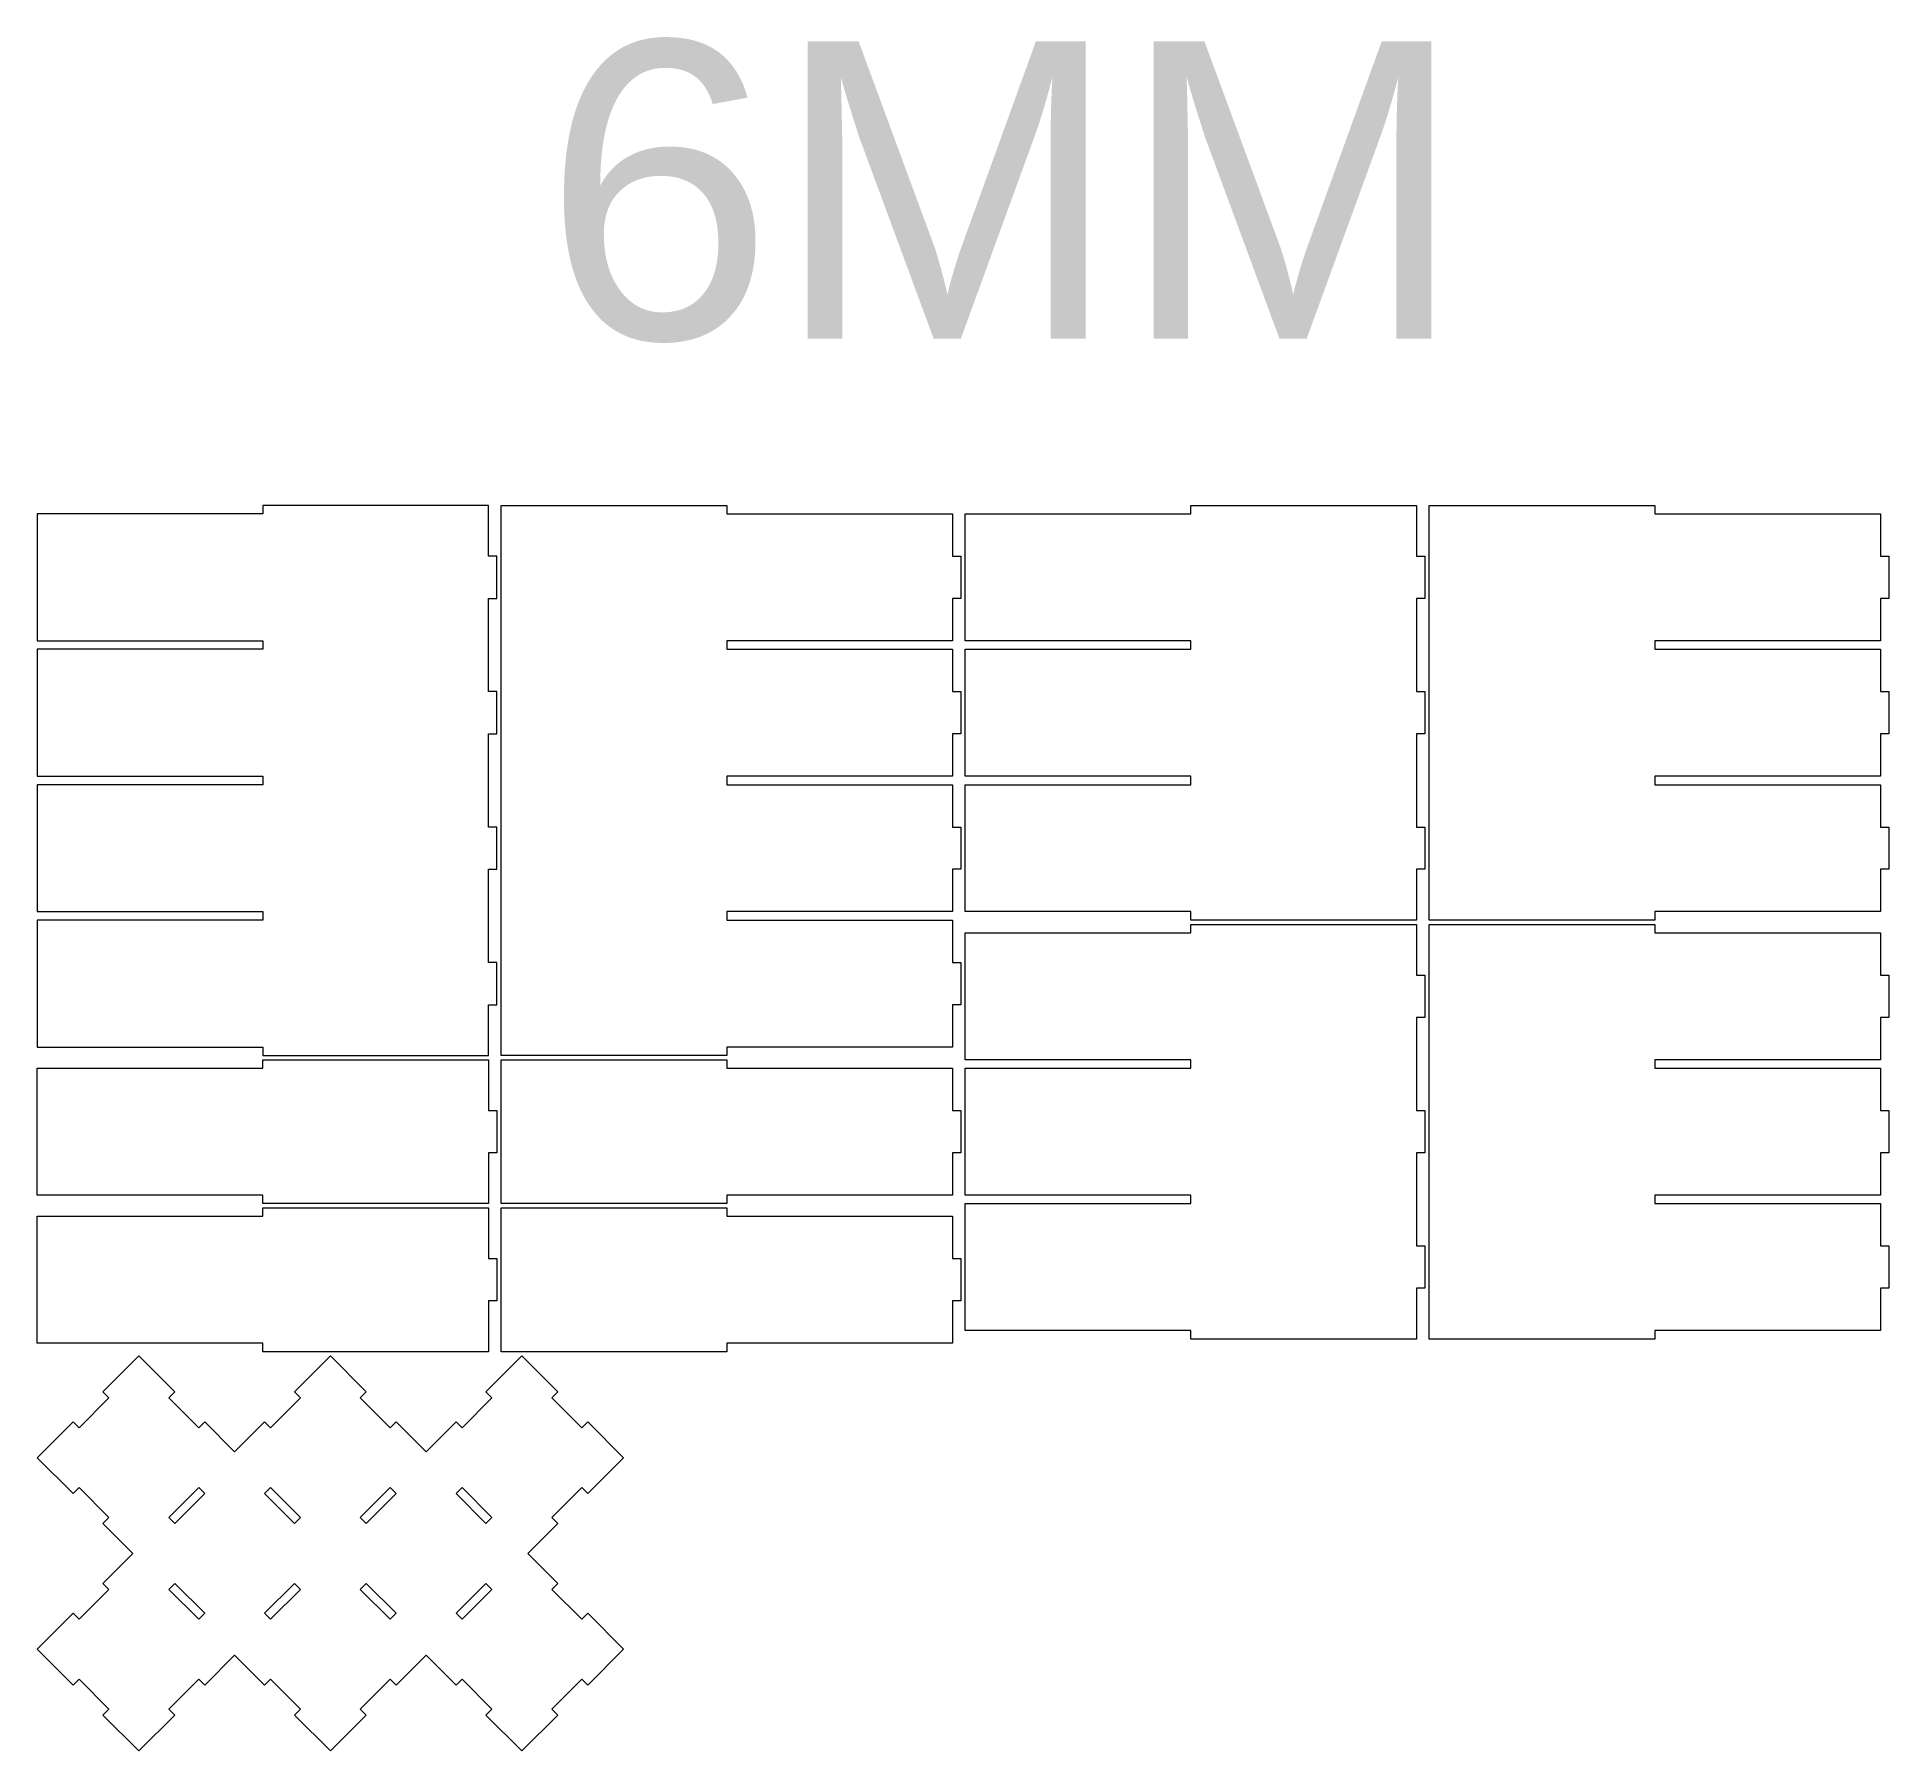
# Model space of a CAD drawing. Header units: millimetres. Extents: x -657 to 657, y -606 to 609.
import ezdxf

# ---------------------------------------------------------------- set-up
doc = ezdxf.new("R2010")
doc.units = ezdxf.units.MM
doc.header["$MEASUREMENT"] = 0
doc.layers.add('Camada 1', color=7, linetype='Continuous')
doc.styles.add('0', font='arial.ttf', dxfattribs={"height": 1})

msp = doc.modelspace()

# ---------------------------------------------------------------- linework, layer by layer
at = {"layer": 'Camada 1', "color": 230, "lineweight": 9}
for points, knots in [([(-496.45, -106.7896), (-496.45, -106.7896), (-656.55, -106.7896), (-656.55, -106.7896), (-656.55, -106.7896), (-656.55, -72.1575), (-656.45, -51.2228), (-656.45, -16.7896), (-656.45, -16.7896), (-656.45, -16.7896), (-496.45, -16.7896), (-496.45, -16.7896), (-496.45, -16.7896), (-496.45, -16.7896), (-496.45, -10.7896), (-496.45, -10.7896), (-496.45, -10.7896), (-496.45, -10.7896), (-656.45, -10.7896), (-656.45, -10.7896), (-656.45, -10.7896), (-656.45, 23.7796), (-656.45, 44.6412), (-656.45, 79.2104), (-656.45, 79.2104), (-656.45, 79.2104), (-496.45, 79.2104), (-496.45, 79.2104), (-496.45, 79.2104), (-496.45, 79.2104), (-496.45, 85.2104), (-496.45, 85.2104), (-496.45, 85.2104), (-496.45, 85.2104), (-656.45, 85.2104), (-656.45, 85.2104), (-656.45, 85.2104), (-656.45, 119.7796), (-656.45, 140.6412), (-656.45, 175.2104), (-656.45, 175.2104), (-656.45, 175.2104), (-496.45, 175.2104), (-496.45, 175.2104), (-496.45, 175.2104), (-496.45, 175.2104), (-496.45, 181.2104), (-496.45, 181.2104), (-496.45, 181.2104), (-496.45, 181.2104), (-656.45, 181.2104), (-656.45, 181.2104), (-656.45, 181.2104), (-656.45, 215.7796), (-656.45, 236.6412), (-656.45, 271.2104), (-656.45, 271.2104), (-656.45, 271.2104), (-496.45, 271.2104), (-496.45, 271.2104), (-496.45, 271.2104), (-496.45, 271.2104), (-496.45, 277.2104), (-496.45, 277.2104), (-496.45, 277.2104), (-496.45, 277.2104), (-336.45, 277.2104), (-336.45, 277.2104), (-336.45, 277.2104), (-336.45, 277.2104), (-336.45, 241.2104), (-336.45, 241.2104), (-336.45, 241.2104), (-336.45, 241.2104), (-330.45, 241.2104), (-330.45, 241.2104), (-330.45, 241.2104), (-330.45, 241.2104), (-330.45, 211.2104), (-330.45, 211.2104), (-330.45, 211.2104), (-330.45, 211.2104), (-336.45, 211.2104), (-336.45, 211.2104), (-336.45, 211.2104), (-336.45, 211.2104), (-336.45, 145.2104), (-336.45, 145.2104), (-336.45, 145.2104), (-336.45, 145.2104), (-330.45, 145.2104), (-330.45, 145.2104), (-330.45, 145.2104), (-330.45, 145.2104), (-330.45, 115.2104), (-330.45, 115.2104), (-330.45, 115.2104), (-330.45, 115.2104), (-336.45, 115.2104), (-336.45, 115.2104), (-336.45, 115.2104), (-336.45, 115.2104), (-336.45, 49.2104), (-336.45, 49.2104), (-336.45, 49.2104), (-336.45, 49.2104), (-330.45, 49.2104), (-330.45, 49.2104), (-330.45, 49.2104), (-330.45, 49.2104), (-330.45, 19.2104), (-330.45, 19.2104), (-330.45, 19.2104), (-330.45, 19.2104), (-336.45, 19.2104), (-336.45, 19.2104), (-336.45, 19.2104), (-336.45, 19.2104), (-336.45, -46.7896), (-336.45, -46.7896), (-336.45, -46.7896), (-336.45, -46.7896), (-330.45, -46.7896), (-330.45, -46.7896), (-330.45, -46.7896), (-330.45, -46.7896), (-330.45, -76.7896), (-330.45, -76.7896), (-330.45, -76.7896), (-330.45, -76.7896), (-336.45, -76.7896), (-336.45, -76.7896), (-336.45, -76.7896), (-336.45, -76.7896), (-336.45, -112.7896), (-336.45, -112.7896), (-336.45, -112.7896), (-336.45, -112.7896), (-496.45, -112.7896), (-496.45, -112.7896), (-496.45, -112.7896), (-496.45, -112.7896), (-496.45, -106.7896), (-496.45, -106.7896)], [0, 0, 0, 0, 0.027027027, 0.027027027, 0.027027027, 0.027027027, 0.054054054, 0.054054054, 0.054054054, 0.054054054, 0.081081081, 0.081081081, 0.081081081, 0.081081081, 0.108108108, 0.108108108, 0.108108108, 0.108108108, 0.135135135, 0.135135135, 0.135135135, 0.135135135, 0.162162162, 0.162162162, 0.162162162, 0.162162162, 0.189189189, 0.189189189, 0.189189189, 0.189189189, 0.216216216, 0.216216216, 0.216216216, 0.216216216, 0.243243243, 0.243243243, 0.243243243, 0.243243243, 0.27027027, 0.27027027, 0.27027027, 0.27027027, 0.297297297, 0.297297297, 0.297297297, 0.297297297, 0.324324324, 0.324324324, 0.324324324, 0.324324324, 0.351351351, 0.351351351, 0.351351351, 0.351351351, 0.378378378, 0.378378378, 0.378378378, 0.378378378, 0.405405405, 0.405405405, 0.405405405, 0.405405405, 0.432432432, 0.432432432, 0.432432432, 0.432432432, 0.459459459, 0.459459459, 0.459459459, 0.459459459, 0.486486486, 0.486486486, 0.486486486, 0.486486486, 0.513513514, 0.513513514, 0.513513514, 0.513513514, 0.540540541, 0.540540541, 0.540540541, 0.540540541, 0.567567568, 0.567567568, 0.567567568, 0.567567568, 0.594594595, 0.594594595, 0.594594595, 0.594594595, 0.621621622, 0.621621622, 0.621621622, 0.621621622, 0.648648649, 0.648648649, 0.648648649, 0.648648649, 0.675675676, 0.675675676, 0.675675676, 0.675675676, 0.702702703, 0.702702703, 0.702702703, 0.702702703, 0.72972973, 0.72972973, 0.72972973, 0.72972973, 0.756756757, 0.756756757, 0.756756757, 0.756756757, 0.783783784, 0.783783784, 0.783783784, 0.783783784, 0.810810811, 0.810810811, 0.810810811, 0.810810811, 0.837837838, 0.837837838, 0.837837838, 0.837837838, 0.864864865, 0.864864865, 0.864864865, 0.864864865, 0.891891892, 0.891891892, 0.891891892, 0.891891892, 0.918918919, 0.918918919, 0.918918919, 0.918918919, 0.945945946, 0.945945946, 0.945945946, 0.945945946, 1, 1, 1, 1]), ([(-167.45, -106.7896), (-167.45, -106.7896), (-7.35, -106.7896), (-7.35, -106.7896), (-7.35, -106.7896), (-7.35, -106.7896), (-7.35, -76.7896), (-7.35, -76.7896), (-7.35, -76.7896), (-7.35, -76.7896), (-1.45, -76.7896), (-1.45, -76.7896), (-1.45, -76.7896), (-1.45, -76.7896), (-1.45, -46.7896), (-1.45, -46.7896), (-1.45, -46.7896), (-1.45, -46.7896), (-7.45, -46.7896), (-7.45, -46.7896), (-7.45, -46.7896), (-7.45, -46.7896), (-7.45, -16.7896), (-7.45, -16.7896), (-7.45, -16.7896), (-7.45, -16.7896), (-167.45, -16.7896), (-167.45, -16.7896), (-167.45, -16.7896), (-167.45, -16.7896), (-167.45, -10.7896), (-167.45, -10.7896), (-167.45, -10.7896), (-167.45, -10.7896), (-7.45, -10.7896), (-7.45, -10.7896), (-7.45, -10.7896), (-7.45, -10.7896), (-7.45, 19.2104), (-7.45, 19.2104), (-7.45, 19.2104), (-7.45, 19.2104), (-1.45, 19.2104), (-1.45, 19.2104), (-1.45, 19.2104), (-1.45, 19.2104), (-1.45, 49.2104), (-1.45, 49.2104), (-1.45, 49.2104), (-1.45, 49.2104), (-7.45, 49.2104), (-7.45, 49.2104), (-7.45, 49.2104), (-7.45, 49.2104), (-7.45, 79.2104), (-7.45, 79.2104), (-7.45, 79.2104), (-7.45, 79.2104), (-167.45, 79.2104), (-167.45, 79.2104), (-167.45, 79.2104), (-167.45, 79.2104), (-167.45, 85.2104), (-167.45, 85.2104), (-167.45, 85.2104), (-167.45, 85.2104), (-7.45, 85.2104), (-7.45, 85.2104), (-7.45, 85.2104), (-7.45, 85.2104), (-7.45, 115.2104), (-7.45, 115.2104), (-7.45, 115.2104), (-7.45, 115.2104), (-1.45, 115.2104), (-1.45, 115.2104), (-1.45, 115.2104), (-1.45, 115.2104), (-1.45, 145.2104), (-1.45, 145.2104), (-1.45, 145.2104), (-1.45, 145.2104), (-7.45, 145.2104), (-7.45, 145.2104), (-7.45, 145.2104), (-7.45, 145.2104), (-7.45, 175.2104), (-7.45, 175.2104), (-7.45, 175.2104), (-7.45, 175.2104), (-167.45, 175.2104), (-167.45, 175.2104), (-167.45, 175.2104), (-167.45, 175.2104), (-167.45, 181.2104), (-167.45, 181.2104), (-167.45, 181.2104), (-167.45, 181.2104), (-7.45, 181.2104), (-7.45, 181.2104), (-7.45, 181.2104), (-7.45, 181.2104), (-7.45, 211.2104), (-7.45, 211.2104), (-7.45, 211.2104), (-7.45, 211.2104), (-1.45, 211.2104), (-1.45, 211.2104), (-1.45, 211.2104), (-1.45, 211.2104), (-1.45, 241.2104), (-1.45, 241.2104), (-1.45, 241.2104), (-1.45, 241.2104), (-7.45, 241.2104), (-7.45, 241.2104), (-7.45, 241.2104), (-7.45, 241.2104), (-7.45, 271.2104), (-7.45, 271.2104), (-7.45, 271.2104), (-7.45, 271.2104), (-167.45, 271.2104), (-167.45, 271.2104), (-167.45, 271.2104), (-167.45, 271.2104), (-167.45, 277.2104), (-167.45, 277.2104), (-167.45, 277.2104), (-167.45, 277.2104), (-327.45, 277.2104), (-327.45, 277.2104), (-327.45, 277.2104), (-327.45, 146.1983), (-327.45, 18.2225), (-327.45, -112.7896), (-327.45, -112.7896), (-327.45, -112.7896), (-167.45, -112.7896), (-167.45, -112.7896), (-167.45, -112.7896), (-167.45, -112.7896), (-167.45, -106.7896), (-167.45, -106.7896)], [0, 0, 0, 0, 0.027027027, 0.027027027, 0.027027027, 0.027027027, 0.054054054, 0.054054054, 0.054054054, 0.054054054, 0.081081081, 0.081081081, 0.081081081, 0.081081081, 0.108108108, 0.108108108, 0.108108108, 0.108108108, 0.135135135, 0.135135135, 0.135135135, 0.135135135, 0.162162162, 0.162162162, 0.162162162, 0.162162162, 0.189189189, 0.189189189, 0.189189189, 0.189189189, 0.216216216, 0.216216216, 0.216216216, 0.216216216, 0.243243243, 0.243243243, 0.243243243, 0.243243243, 0.27027027, 0.27027027, 0.27027027, 0.27027027, 0.297297297, 0.297297297, 0.297297297, 0.297297297, 0.324324324, 0.324324324, 0.324324324, 0.324324324, 0.351351351, 0.351351351, 0.351351351, 0.351351351, 0.378378378, 0.378378378, 0.378378378, 0.378378378, 0.405405405, 0.405405405, 0.405405405, 0.405405405, 0.432432432, 0.432432432, 0.432432432, 0.432432432, 0.459459459, 0.459459459, 0.459459459, 0.459459459, 0.486486486, 0.486486486, 0.486486486, 0.486486486, 0.513513514, 0.513513514, 0.513513514, 0.513513514, 0.540540541, 0.540540541, 0.540540541, 0.540540541, 0.567567568, 0.567567568, 0.567567568, 0.567567568, 0.594594595, 0.594594595, 0.594594595, 0.594594595, 0.621621622, 0.621621622, 0.621621622, 0.621621622, 0.648648649, 0.648648649, 0.648648649, 0.648648649, 0.675675676, 0.675675676, 0.675675676, 0.675675676, 0.702702703, 0.702702703, 0.702702703, 0.702702703, 0.72972973, 0.72972973, 0.72972973, 0.72972973, 0.756756757, 0.756756757, 0.756756757, 0.756756757, 0.783783784, 0.783783784, 0.783783784, 0.783783784, 0.810810811, 0.810810811, 0.810810811, 0.810810811, 0.837837838, 0.837837838, 0.837837838, 0.837837838, 0.864864865, 0.864864865, 0.864864865, 0.864864865, 0.891891892, 0.891891892, 0.891891892, 0.891891892, 0.918918919, 0.918918919, 0.918918919, 0.918918919, 0.945945946, 0.945945946, 0.945945946, 0.945945946, 1, 1, 1, 1]), ([(327.55, 19.2104), (327.55, 19.2104), (327.55, 49.2104), (327.55, 49.2104), (327.55, 49.2104), (327.55, 49.2104), (321.55, 49.2104), (321.55, 49.2104), (321.55, 49.2104), (321.55, 49.2104), (321.55, 115.2104), (321.55, 115.2104), (321.55, 115.2104), (321.55, 115.2104), (327.55, 115.2104), (327.55, 115.2104), (327.55, 115.2104), (327.55, 115.2104), (327.55, 145.2104), (327.55, 145.2104), (327.55, 145.2104), (327.55, 145.2104), (321.55, 145.2104), (321.55, 145.2104), (321.55, 145.2104), (321.55, 145.2104), (321.55, 211.2104), (321.55, 211.2104), (321.55, 211.2104), (321.55, 211.2104), (327.55, 211.2104), (327.55, 211.2104), (327.55, 211.2104), (327.55, 211.2104), (327.55, 241.2104), (327.55, 241.2104), (327.55, 241.2104), (327.55, 241.2104), (321.55, 241.2104), (321.55, 241.2104), (321.55, 241.2104), (321.55, 241.2104), (321.55, 277.2104), (321.55, 277.2104), (321.55, 277.2104), (321.55, 277.2104), (161.55, 277.2104), (161.55, 277.2104), (161.55, 277.2104), (161.55, 277.2104), (161.55, 271.2104), (161.55, 271.2104), (161.55, 271.2104), (161.55, 271.2104), (1.55, 271.2104), (1.55, 271.2104), (1.55, 271.2104), (1.55, 271.2104), (1.55, 181.2104), (1.55, 181.2104), (1.55, 181.2104), (1.55, 181.2104), (161.55, 181.2104), (161.55, 181.2104), (161.55, 181.2104), (161.55, 181.2104), (161.55, 175.2104), (161.55, 175.2104), (161.55, 175.2104), (161.55, 175.2104), (1.55, 175.2104), (1.55, 175.2104), (1.55, 175.2104), (1.55, 175.2104), (1.55, 85.2104), (1.55, 85.2104), (1.55, 85.2104), (1.55, 85.2104), (161.55, 85.2104), (161.55, 85.2104), (161.55, 85.2104), (161.55, 85.2104), (161.55, 79.2104), (161.55, 79.2104), (161.55, 79.2104), (161.55, 79.2104), (1.55, 79.2104), (1.55, 79.2104), (1.55, 79.2104), (1.55, 79.2104), (1.55, -10.7896), (1.55, -10.7896), (1.55, -10.7896), (1.55, -10.7896), (161.55, -10.7896), (161.55, -10.7896), (161.55, -10.7896), (161.55, -10.7896), (161.55, -16.7896), (161.55, -16.7896), (161.55, -16.7896), (161.55, -16.7896), (321.55, -16.7896), (321.55, -16.7896), (321.55, -16.7896), (321.55, -16.7896), (321.55, 19.2104), (321.55, 19.2104), (321.55, 19.2104), (321.55, 19.2104), (327.55, 19.2104), (327.55, 19.2104)], [0, 0, 0, 0, 0.034482759, 0.034482759, 0.034482759, 0.034482759, 0.068965517, 0.068965517, 0.068965517, 0.068965517, 0.103448276, 0.103448276, 0.103448276, 0.103448276, 0.137931034, 0.137931034, 0.137931034, 0.137931034, 0.172413793, 0.172413793, 0.172413793, 0.172413793, 0.206896552, 0.206896552, 0.206896552, 0.206896552, 0.24137931, 0.24137931, 0.24137931, 0.24137931, 0.275862069, 0.275862069, 0.275862069, 0.275862069, 0.310344828, 0.310344828, 0.310344828, 0.310344828, 0.344827586, 0.344827586, 0.344827586, 0.344827586, 0.379310345, 0.379310345, 0.379310345, 0.379310345, 0.413793103, 0.413793103, 0.413793103, 0.413793103, 0.448275862, 0.448275862, 0.448275862, 0.448275862, 0.482758621, 0.482758621, 0.482758621, 0.482758621, 0.517241379, 0.517241379, 0.517241379, 0.517241379, 0.551724138, 0.551724138, 0.551724138, 0.551724138, 0.586206897, 0.586206897, 0.586206897, 0.586206897, 0.620689655, 0.620689655, 0.620689655, 0.620689655, 0.655172414, 0.655172414, 0.655172414, 0.655172414, 0.689655172, 0.689655172, 0.689655172, 0.689655172, 0.724137931, 0.724137931, 0.724137931, 0.724137931, 0.75862069, 0.75862069, 0.75862069, 0.75862069, 0.793103448, 0.793103448, 0.793103448, 0.793103448, 0.827586207, 0.827586207, 0.827586207, 0.827586207, 0.862068966, 0.862068966, 0.862068966, 0.862068966, 0.896551724, 0.896551724, 0.896551724, 0.896551724, 0.931034483, 0.931034483, 0.931034483, 0.931034483, 1, 1, 1, 1]), ([(330.55, -16.7896), (330.55, -16.7896), (490.55, -16.7896), (490.55, -16.7896), (490.55, -16.7896), (490.55, -16.7896), (490.55, -10.7896), (490.55, -10.7896), (490.55, -10.7896), (490.55, -10.7896), (650.55, -10.7896), (650.55, -10.7896), (650.55, -10.7896), (650.55, -10.7896), (650.55, 19.2104), (650.55, 19.2104), (650.55, 19.2104), (650.55, 19.2104), (656.55, 19.2104), (656.55, 19.2104), (656.55, 19.2104), (656.55, 19.2104), (656.55, 49.2104), (656.55, 49.2104), (656.55, 49.2104), (656.55, 49.2104), (650.55, 49.2104), (650.55, 49.2104), (650.55, 49.2104), (650.55, 49.2104), (650.55, 79.2104), (650.55, 79.2104), (650.55, 79.2104), (650.55, 79.2104), (490.55, 79.2104), (490.55, 79.2104), (490.55, 79.2104), (490.55, 79.2104), (490.55, 85.2104), (490.55, 85.2104), (490.55, 85.2104), (490.55, 85.2104), (650.55, 85.2104), (650.55, 85.2104), (650.55, 85.2104), (650.55, 85.2104), (650.55, 115.2104), (650.55, 115.2104), (650.55, 115.2104), (650.55, 115.2104), (656.55, 115.2104), (656.55, 115.2104), (656.55, 115.2104), (656.55, 115.2104), (656.55, 145.2104), (656.55, 145.2104), (656.55, 145.2104), (656.55, 145.2104), (650.55, 145.2104), (650.55, 145.2104), (650.55, 145.2104), (650.55, 145.2104), (650.55, 175.2104), (650.55, 175.2104), (650.55, 175.2104), (650.55, 175.2104), (490.55, 175.2104), (490.55, 175.2104), (490.55, 175.2104), (490.55, 175.2104), (490.55, 181.2104), (490.55, 181.2104), (490.55, 181.2104), (490.55, 181.2104), (650.55, 181.2104), (650.55, 181.2104), (650.55, 181.2104), (650.55, 181.2104), (650.55, 211.2104), (650.55, 211.2104), (650.55, 211.2104), (650.55, 211.2104), (656.55, 211.2104), (656.55, 211.2104), (656.55, 211.2104), (656.55, 211.2104), (656.55, 241.2104), (656.55, 241.2104), (656.55, 241.2104), (656.55, 241.2104), (650.55, 241.2104), (650.55, 241.2104), (650.55, 241.2104), (650.55, 241.2104), (650.55, 271.2104), (650.55, 271.2104), (650.55, 271.2104), (650.55, 271.2104), (490.55, 271.2104), (490.55, 271.2104), (490.55, 271.2104), (490.55, 271.2104), (490.55, 277.2104), (490.55, 277.2104), (490.55, 277.2104), (490.55, 277.2104), (330.55, 277.2104), (330.55, 277.2104), (330.55, 277.2104), (330.55, 277.2104), (330.55, -16.7896), (330.55, -16.7896)], [0, 0, 0, 0, 0.034482759, 0.034482759, 0.034482759, 0.034482759, 0.068965517, 0.068965517, 0.068965517, 0.068965517, 0.103448276, 0.103448276, 0.103448276, 0.103448276, 0.137931034, 0.137931034, 0.137931034, 0.137931034, 0.172413793, 0.172413793, 0.172413793, 0.172413793, 0.206896552, 0.206896552, 0.206896552, 0.206896552, 0.24137931, 0.24137931, 0.24137931, 0.24137931, 0.275862069, 0.275862069, 0.275862069, 0.275862069, 0.310344828, 0.310344828, 0.310344828, 0.310344828, 0.344827586, 0.344827586, 0.344827586, 0.344827586, 0.379310345, 0.379310345, 0.379310345, 0.379310345, 0.413793103, 0.413793103, 0.413793103, 0.413793103, 0.448275862, 0.448275862, 0.448275862, 0.448275862, 0.482758621, 0.482758621, 0.482758621, 0.482758621, 0.517241379, 0.517241379, 0.517241379, 0.517241379, 0.551724138, 0.551724138, 0.551724138, 0.551724138, 0.586206897, 0.586206897, 0.586206897, 0.586206897, 0.620689655, 0.620689655, 0.620689655, 0.620689655, 0.655172414, 0.655172414, 0.655172414, 0.655172414, 0.689655172, 0.689655172, 0.689655172, 0.689655172, 0.724137931, 0.724137931, 0.724137931, 0.724137931, 0.75862069, 0.75862069, 0.75862069, 0.75862069, 0.793103448, 0.793103448, 0.793103448, 0.793103448, 0.827586207, 0.827586207, 0.827586207, 0.827586207, 0.862068966, 0.862068966, 0.862068966, 0.862068966, 0.896551724, 0.896551724, 0.896551724, 0.896551724, 0.931034483, 0.931034483, 0.931034483, 0.931034483, 1, 1, 1, 1]), ([(327.55, -277.7896), (327.55, -277.7896), (327.55, -247.7896), (327.55, -247.7896), (327.55, -247.7896), (327.55, -247.7896), (321.55, -247.7896), (321.55, -247.7896), (321.55, -247.7896), (321.55, -247.7896), (321.55, -181.7896), (321.55, -181.7896), (321.55, -181.7896), (321.55, -181.7896), (327.55, -181.7896), (327.55, -181.7896), (327.55, -181.7896), (327.55, -181.7896), (327.55, -151.7896), (327.55, -151.7896), (327.55, -151.7896), (327.55, -151.7896), (321.55, -151.7896), (321.55, -151.7896), (321.55, -151.7896), (321.55, -151.7896), (321.55, -85.7896), (321.55, -85.7896), (321.55, -85.7896), (321.55, -85.7896), (327.55, -85.7896), (327.55, -85.7896), (327.55, -85.7896), (327.55, -85.7896), (327.55, -55.7896), (327.55, -55.7896), (327.55, -55.7896), (327.55, -55.7896), (321.55, -55.7896), (321.55, -55.7896), (321.55, -55.7896), (321.55, -55.7896), (321.55, -19.7896), (321.55, -19.7896), (321.55, -19.7896), (321.55, -19.7896), (161.55, -19.7896), (161.55, -19.7896), (161.55, -19.7896), (161.55, -19.7896), (161.55, -25.7896), (161.55, -25.7896), (161.55, -25.7896), (161.55, -25.7896), (1.55, -25.7896), (1.55, -25.7896), (1.55, -25.7896), (1.55, -25.7896), (1.55, -115.7896), (1.55, -115.7896), (1.55, -115.7896), (1.55, -115.7896), (161.55, -115.7896), (161.55, -115.7896), (161.55, -115.7896), (161.55, -115.7896), (161.55, -121.7896), (161.55, -121.7896), (161.55, -121.7896), (161.55, -121.7896), (1.55, -121.7896), (1.55, -121.7896), (1.55, -121.7896), (1.55, -121.7896), (1.55, -211.7896), (1.55, -211.7896), (1.55, -211.7896), (1.55, -211.7896), (161.55, -211.7896), (161.55, -211.7896), (161.55, -211.7896), (161.55, -211.7896), (161.55, -217.7896), (161.55, -217.7896), (161.55, -217.7896), (161.55, -217.7896), (1.55, -217.7896), (1.55, -217.7896), (1.55, -217.7896), (1.55, -217.7896), (1.55, -307.7896), (1.55, -307.7896), (1.55, -307.7896), (1.55, -307.7896), (161.55, -307.7896), (161.55, -307.7896), (161.55, -307.7896), (161.55, -307.7896), (161.55, -313.7896), (161.55, -313.7896), (161.55, -313.7896), (161.55, -313.7896), (321.55, -313.7896), (321.55, -313.7896), (321.55, -313.7896), (321.55, -313.7896), (321.55, -277.7896), (321.55, -277.7896), (321.55, -277.7896), (321.55, -277.7896), (327.55, -277.7896), (327.55, -277.7896)], [0, 0, 0, 0, 0.034482759, 0.034482759, 0.034482759, 0.034482759, 0.068965517, 0.068965517, 0.068965517, 0.068965517, 0.103448276, 0.103448276, 0.103448276, 0.103448276, 0.137931034, 0.137931034, 0.137931034, 0.137931034, 0.172413793, 0.172413793, 0.172413793, 0.172413793, 0.206896552, 0.206896552, 0.206896552, 0.206896552, 0.24137931, 0.24137931, 0.24137931, 0.24137931, 0.275862069, 0.275862069, 0.275862069, 0.275862069, 0.310344828, 0.310344828, 0.310344828, 0.310344828, 0.344827586, 0.344827586, 0.344827586, 0.344827586, 0.379310345, 0.379310345, 0.379310345, 0.379310345, 0.413793103, 0.413793103, 0.413793103, 0.413793103, 0.448275862, 0.448275862, 0.448275862, 0.448275862, 0.482758621, 0.482758621, 0.482758621, 0.482758621, 0.517241379, 0.517241379, 0.517241379, 0.517241379, 0.551724138, 0.551724138, 0.551724138, 0.551724138, 0.586206897, 0.586206897, 0.586206897, 0.586206897, 0.620689655, 0.620689655, 0.620689655, 0.620689655, 0.655172414, 0.655172414, 0.655172414, 0.655172414, 0.689655172, 0.689655172, 0.689655172, 0.689655172, 0.724137931, 0.724137931, 0.724137931, 0.724137931, 0.75862069, 0.75862069, 0.75862069, 0.75862069, 0.793103448, 0.793103448, 0.793103448, 0.793103448, 0.827586207, 0.827586207, 0.827586207, 0.827586207, 0.862068966, 0.862068966, 0.862068966, 0.862068966, 0.896551724, 0.896551724, 0.896551724, 0.896551724, 0.931034483, 0.931034483, 0.931034483, 0.931034483, 1, 1, 1, 1]), ([(330.55, -313.7896), (330.55, -313.7896), (490.55, -313.7896), (490.55, -313.7896), (490.55, -313.7896), (490.55, -313.7896), (490.55, -307.7896), (490.55, -307.7896), (490.55, -307.7896), (490.55, -307.7896), (650.55, -307.7896), (650.55, -307.7896), (650.55, -307.7896), (650.55, -307.7896), (650.55, -277.7896), (650.55, -277.7896), (650.55, -277.7896), (650.55, -277.7896), (656.55, -277.7896), (656.55, -277.7896), (656.55, -277.7896), (656.55, -277.7896), (656.55, -247.7896), (656.55, -247.7896), (656.55, -247.7896), (656.55, -247.7896), (650.55, -247.7896), (650.55, -247.7896), (650.55, -247.7896), (650.55, -247.7896), (650.55, -217.7896), (650.55, -217.7896), (650.55, -217.7896), (650.55, -217.7896), (490.55, -217.7896), (490.55, -217.7896), (490.55, -217.7896), (490.55, -217.7896), (490.55, -211.7896), (490.55, -211.7896), (490.55, -211.7896), (490.55, -211.7896), (650.55, -211.7896), (650.55, -211.7896), (650.55, -211.7896), (650.55, -211.7896), (650.55, -181.7896), (650.55, -181.7896), (650.55, -181.7896), (650.55, -181.7896), (656.55, -181.7896), (656.55, -181.7896), (656.55, -181.7896), (656.55, -181.7896), (656.55, -151.7896), (656.55, -151.7896), (656.55, -151.7896), (656.55, -151.7896), (650.55, -151.7896), (650.55, -151.7896), (650.55, -151.7896), (650.55, -151.7896), (650.55, -121.7896), (650.55, -121.7896), (650.55, -121.7896), (650.55, -121.7896), (490.55, -121.7896), (490.55, -121.7896), (490.55, -121.7896), (490.55, -121.7896), (490.55, -115.7896), (490.55, -115.7896), (490.55, -115.7896), (490.55, -115.7896), (650.55, -115.7896), (650.55, -115.7896), (650.55, -115.7896), (650.55, -115.7896), (650.55, -85.7896), (650.55, -85.7896), (650.55, -85.7896), (650.55, -85.7896), (656.55, -85.7896), (656.55, -85.7896), (656.55, -85.7896), (656.55, -85.7896), (656.55, -55.7896), (656.55, -55.7896), (656.55, -55.7896), (656.55, -55.7896), (650.55, -55.7896), (650.55, -55.7896), (650.55, -55.7896), (650.55, -55.7896), (650.55, -25.7896), (650.55, -25.7896), (650.55, -25.7896), (650.55, -25.7896), (490.55, -25.7896), (490.55, -25.7896), (490.55, -25.7896), (490.55, -25.7896), (490.55, -19.7896), (490.55, -19.7896), (490.55, -19.7896), (490.55, -19.7896), (330.55, -19.7896), (330.55, -19.7896), (330.55, -19.7896), (330.55, -19.7896), (330.55, -313.7896), (330.55, -313.7896)], [0, 0, 0, 0, 0.034482759, 0.034482759, 0.034482759, 0.034482759, 0.068965517, 0.068965517, 0.068965517, 0.068965517, 0.103448276, 0.103448276, 0.103448276, 0.103448276, 0.137931034, 0.137931034, 0.137931034, 0.137931034, 0.172413793, 0.172413793, 0.172413793, 0.172413793, 0.206896552, 0.206896552, 0.206896552, 0.206896552, 0.24137931, 0.24137931, 0.24137931, 0.24137931, 0.275862069, 0.275862069, 0.275862069, 0.275862069, 0.310344828, 0.310344828, 0.310344828, 0.310344828, 0.344827586, 0.344827586, 0.344827586, 0.344827586, 0.379310345, 0.379310345, 0.379310345, 0.379310345, 0.413793103, 0.413793103, 0.413793103, 0.413793103, 0.448275862, 0.448275862, 0.448275862, 0.448275862, 0.482758621, 0.482758621, 0.482758621, 0.482758621, 0.517241379, 0.517241379, 0.517241379, 0.517241379, 0.551724138, 0.551724138, 0.551724138, 0.551724138, 0.586206897, 0.586206897, 0.586206897, 0.586206897, 0.620689655, 0.620689655, 0.620689655, 0.620689655, 0.655172414, 0.655172414, 0.655172414, 0.655172414, 0.689655172, 0.689655172, 0.689655172, 0.689655172, 0.724137931, 0.724137931, 0.724137931, 0.724137931, 0.75862069, 0.75862069, 0.75862069, 0.75862069, 0.793103448, 0.793103448, 0.793103448, 0.793103448, 0.827586207, 0.827586207, 0.827586207, 0.827586207, 0.862068966, 0.862068966, 0.862068966, 0.862068966, 0.896551724, 0.896551724, 0.896551724, 0.896551724, 0.931034483, 0.931034483, 0.931034483, 0.931034483, 1, 1, 1, 1]), ([(-330.45, -181.7896), (-330.45, -181.7896), (-330.45, -151.7896), (-330.45, -151.7896), (-330.45, -151.7896), (-330.45, -151.7896), (-336.45, -151.7896), (-336.45, -151.7896), (-336.45, -151.7896), (-336.45, -151.7896), (-336.45, -115.7896), (-336.45, -115.7896), (-336.45, -115.7896), (-336.45, -115.7896), (-496.45, -115.7896), (-496.45, -115.7896), (-496.45, -115.7896), (-496.45, -115.7896), (-496.45, -121.7896), (-496.45, -121.7896), (-496.45, -121.7896), (-496.45, -121.7896), (-656.45, -121.7896), (-656.45, -121.7896), (-656.45, -121.7896), (-656.45, -121.7896), (-656.45, -211.7896), (-656.45, -211.7896), (-656.45, -211.7896), (-656.45, -211.7896), (-496.45, -211.7896), (-496.45, -211.7896), (-496.45, -211.7896), (-496.45, -211.7896), (-496.45, -217.7896), (-496.45, -217.7896), (-496.45, -217.7896), (-496.45, -217.7896), (-336.45, -217.7896), (-336.45, -217.7896), (-336.45, -217.7896), (-336.45, -217.7896), (-336.45, -181.7896), (-336.45, -181.7896), (-336.45, -181.7896), (-336.45, -181.7896), (-330.45, -181.7896), (-330.45, -181.7896)], [0, 0, 0, 0, 0.076923077, 0.076923077, 0.076923077, 0.076923077, 0.153846154, 0.153846154, 0.153846154, 0.153846154, 0.230769231, 0.230769231, 0.230769231, 0.230769231, 0.307692308, 0.307692308, 0.307692308, 0.307692308, 0.384615385, 0.384615385, 0.384615385, 0.384615385, 0.461538462, 0.461538462, 0.461538462, 0.461538462, 0.538461538, 0.538461538, 0.538461538, 0.538461538, 0.615384615, 0.615384615, 0.615384615, 0.615384615, 0.692307692, 0.692307692, 0.692307692, 0.692307692, 0.769230769, 0.769230769, 0.769230769, 0.769230769, 0.846153846, 0.846153846, 0.846153846, 0.846153846, 1, 1, 1, 1]), ([(-327.45, -115.7896), (-327.45, -115.7896), (-327.45, -217.7896), (-327.45, -217.7896), (-327.45, -217.7896), (-327.45, -217.7896), (-167.45, -217.7896), (-167.45, -217.7896), (-167.45, -217.7896), (-167.45, -217.7896), (-167.45, -211.7896), (-167.45, -211.7896), (-167.45, -211.7896), (-167.45, -211.7896), (-7.45, -211.7896), (-7.45, -211.7896), (-7.45, -211.7896), (-7.45, -211.7896), (-7.45, -181.7896), (-7.45, -181.7896), (-7.45, -181.7896), (-7.45, -181.7896), (-1.45, -181.7896), (-1.45, -181.7896), (-1.45, -181.7896), (-1.45, -181.7896), (-1.45, -151.7896), (-1.45, -151.7896), (-1.45, -151.7896), (-1.45, -151.7896), (-7.45, -151.7896), (-7.45, -151.7896), (-7.45, -151.7896), (-7.45, -151.7896), (-7.45, -121.7896), (-7.45, -121.7896), (-7.45, -121.7896), (-7.45, -121.7896), (-167.45, -121.7896), (-167.45, -121.7896), (-167.45, -121.7896), (-167.45, -121.7896), (-167.45, -115.7896), (-167.45, -115.7896), (-167.45, -115.7896), (-167.45, -115.7896), (-327.45, -115.7896), (-327.45, -115.7896)], [0, 0, 0, 0, 0.076923077, 0.076923077, 0.076923077, 0.076923077, 0.153846154, 0.153846154, 0.153846154, 0.153846154, 0.230769231, 0.230769231, 0.230769231, 0.230769231, 0.307692308, 0.307692308, 0.307692308, 0.307692308, 0.384615385, 0.384615385, 0.384615385, 0.384615385, 0.461538462, 0.461538462, 0.461538462, 0.461538462, 0.538461538, 0.538461538, 0.538461538, 0.538461538, 0.615384615, 0.615384615, 0.615384615, 0.615384615, 0.692307692, 0.692307692, 0.692307692, 0.692307692, 0.769230769, 0.769230769, 0.769230769, 0.769230769, 0.846153846, 0.846153846, 0.846153846, 0.846153846, 1, 1, 1, 1]), ([(-330.45, -286.7896), (-330.45, -286.7896), (-330.45, -256.7896), (-330.45, -256.7896), (-330.45, -256.7896), (-330.45, -256.7896), (-336.45, -256.7896), (-336.45, -256.7896), (-336.45, -256.7896), (-336.45, -256.7896), (-336.45, -220.7896), (-336.45, -220.7896), (-336.45, -220.7896), (-336.45, -220.7896), (-496.45, -220.7896), (-496.45, -220.7896), (-496.45, -220.7896), (-496.45, -220.7896), (-496.45, -226.7896), (-496.45, -226.7896), (-496.45, -226.7896), (-496.45, -226.7896), (-656.45, -226.7896), (-656.45, -226.7896), (-656.45, -226.7896), (-656.45, -226.7896), (-656.45, -316.7896), (-656.45, -316.7896), (-656.45, -316.7896), (-656.45, -316.7896), (-496.45, -316.7896), (-496.45, -316.7896), (-496.45, -316.7896), (-496.45, -316.7896), (-496.45, -322.7896), (-496.45, -322.7896), (-496.45, -322.7896), (-496.45, -322.7896), (-336.45, -322.7896), (-336.45, -322.7896), (-336.45, -322.7896), (-336.45, -322.7896), (-336.45, -286.7896), (-336.45, -286.7896), (-336.45, -286.7896), (-336.45, -286.7896), (-330.45, -286.7896), (-330.45, -286.7896)], [0, 0, 0, 0, 0.076923077, 0.076923077, 0.076923077, 0.076923077, 0.153846154, 0.153846154, 0.153846154, 0.153846154, 0.230769231, 0.230769231, 0.230769231, 0.230769231, 0.307692308, 0.307692308, 0.307692308, 0.307692308, 0.384615385, 0.384615385, 0.384615385, 0.384615385, 0.461538462, 0.461538462, 0.461538462, 0.461538462, 0.538461538, 0.538461538, 0.538461538, 0.538461538, 0.615384615, 0.615384615, 0.615384615, 0.615384615, 0.692307692, 0.692307692, 0.692307692, 0.692307692, 0.769230769, 0.769230769, 0.769230769, 0.769230769, 0.846153846, 0.846153846, 0.846153846, 0.846153846, 1, 1, 1, 1]), ([(-327.45, -220.7896), (-327.45, -220.7896), (-327.45, -322.7896), (-327.45, -322.7896), (-327.45, -322.7896), (-327.45, -322.7896), (-167.45, -322.7896), (-167.45, -322.7896), (-167.45, -322.7896), (-167.45, -322.7896), (-167.45, -316.7896), (-167.45, -316.7896), (-167.45, -316.7896), (-167.45, -316.7896), (-7.45, -316.7896), (-7.45, -316.7896), (-7.45, -316.7896), (-7.45, -316.7896), (-7.45, -286.7896), (-7.45, -286.7896), (-7.45, -286.7896), (-7.45, -286.7896), (-1.45, -286.7896), (-1.45, -286.7896), (-1.45, -286.7896), (-1.45, -286.7896), (-1.45, -256.7896), (-1.45, -256.7896), (-1.45, -256.7896), (-1.45, -256.7896), (-7.45, -256.7896), (-7.45, -256.7896), (-7.45, -256.7896), (-7.45, -256.7896), (-7.45, -226.7896), (-7.45, -226.7896), (-7.45, -226.7896), (-7.45, -226.7896), (-167.45, -226.7896), (-167.45, -226.7896), (-167.45, -226.7896), (-167.45, -226.7896), (-167.45, -220.7896), (-167.45, -220.7896), (-167.45, -220.7896), (-167.45, -220.7896), (-327.45, -220.7896), (-327.45, -220.7896)], [0, 0, 0, 0, 0.076923077, 0.076923077, 0.076923077, 0.076923077, 0.153846154, 0.153846154, 0.153846154, 0.153846154, 0.230769231, 0.230769231, 0.230769231, 0.230769231, 0.307692308, 0.307692308, 0.307692308, 0.307692308, 0.384615385, 0.384615385, 0.384615385, 0.384615385, 0.461538462, 0.461538462, 0.461538462, 0.461538462, 0.538461538, 0.538461538, 0.538461538, 0.538461538, 0.615384615, 0.615384615, 0.615384615, 0.615384615, 0.692307692, 0.692307692, 0.692307692, 0.692307692, 0.769230769, 0.769230769, 0.769230769, 0.769230769, 0.846153846, 0.846153846, 0.846153846, 0.846153846, 1, 1, 1, 1]), ([(-291.5829, -576.1054), (-291.5829, -576.1054), (-270.3697, -554.8922), (-270.3697, -554.8922), (-270.3697, -554.8922), (-270.3697, -554.8922), (-266.1271, -559.1348), (-266.1271, -559.1348), (-266.1271, -559.1348), (-266.1271, -559.1348), (-240.6712, -533.679), (-240.6712, -533.679), (-240.6712, -533.679), (-240.6712, -533.679), (-266.1271, -508.2231), (-266.1271, -508.2231), (-266.1271, -508.2231), (-266.1271, -508.2231), (-270.3697, -512.4657), (-270.3697, -512.4657), (-270.3697, -512.4657), (-270.3697, -512.4657), (-291.5829, -491.2525), (-291.5829, -491.2525), (-291.5829, -491.2525), (-291.5829, -491.2525), (-287.3403, -487.0099), (-287.3403, -487.0099), (-287.3403, -487.0099), (-287.3403, -487.0099), (-308.5535, -465.7967), (-308.5535, -465.7967), (-308.5535, -465.7967), (-308.5535, -465.7967), (-287.3403, -444.5835), (-287.3403, -444.5835), (-287.3403, -444.5835), (-287.3403, -444.5835), (-291.5829, -440.3409), (-291.5829, -440.3409), (-291.5829, -440.3409), (-291.5829, -440.3409), (-270.3697, -419.1277), (-270.3697, -419.1277), (-270.3697, -419.1277), (-270.3697, -419.1277), (-266.1271, -423.3703), (-266.1271, -423.3703), (-266.1271, -423.3703), (-266.1271, -423.3703), (-240.6712, -397.9144), (-240.6712, -397.9144), (-240.6712, -397.9144), (-240.6712, -397.9144), (-266.1271, -372.4586), (-266.1271, -372.4586), (-266.1271, -372.4586), (-266.1271, -372.4586), (-270.3697, -376.7012), (-270.3697, -376.7012), (-270.3697, -376.7012), (-270.3697, -376.7012), (-291.5829, -355.488), (-291.5829, -355.488), (-291.5829, -355.488), (-291.5829, -355.488), (-287.3403, -351.2454), (-287.3403, -351.2454), (-287.3403, -351.2454), (-287.3403, -351.2454), (-312.7961, -325.7896), (-312.7961, -325.7896), (-312.7961, -325.7896), (-312.7961, -325.7896), (-338.2519, -351.2454), (-338.2519, -351.2454), (-338.2519, -351.2454), (-338.2519, -351.2454), (-334.0093, -355.488), (-334.0093, -355.488), (-334.0093, -355.488), (-334.0093, -355.488), (-355.2225, -376.7012), (-355.2225, -376.7012), (-355.2225, -376.7012), (-355.2225, -376.7012), (-359.4651, -372.4586), (-359.4651, -372.4586), (-359.4651, -372.4586), (-359.4651, -372.4586), (-380.6783, -393.6718), (-380.6783, -393.6718), (-380.6783, -393.6718), (-380.6783, -393.6718), (-401.8916, -372.4586), (-401.8916, -372.4586), (-401.8916, -372.4586), (-401.8916, -372.4586), (-406.1342, -376.7012), (-406.1342, -376.7012), (-406.1342, -376.7012), (-406.1342, -376.7012), (-427.3474, -355.488), (-427.3474, -355.488), (-427.3474, -355.488), (-427.3474, -355.488), (-423.1048, -351.2454), (-423.1048, -351.2454), (-423.1048, -351.2454), (-423.1048, -351.2454), (-448.5606, -325.7896), (-448.5606, -325.7896), (-448.5606, -325.7896), (-448.5606, -325.7896), (-474.0164, -351.2454), (-474.0164, -351.2454), (-474.0164, -351.2454), (-474.0164, -351.2454), (-469.7738, -355.488), (-469.7738, -355.488), (-469.7738, -355.488), (-469.7738, -355.488), (-490.987, -376.7012), (-490.987, -376.7012), (-490.987, -376.7012), (-490.987, -376.7012), (-495.2296, -372.4586), (-495.2296, -372.4586), (-495.2296, -372.4586), (-495.2296, -372.4586), (-516.4429, -393.6718), (-516.4429, -393.6718), (-516.4429, -393.6718), (-516.4429, -393.6718), (-537.6561, -372.4586), (-537.6561, -372.4586), (-537.6561, -372.4586), (-537.6561, -372.4586), (-541.8987, -376.7012), (-541.8987, -376.7012), (-541.8987, -376.7012), (-541.8987, -376.7012), (-563.1119, -355.488), (-563.1119, -355.488), (-563.1119, -355.488), (-563.1119, -355.488), (-558.8693, -351.2454), (-558.8693, -351.2454), (-558.8693, -351.2454), (-558.8693, -351.2454), (-584.3251, -325.7896), (-584.3251, -325.7896), (-584.3251, -325.7896), (-584.3251, -325.7896), (-609.7809, -351.2454), (-609.7809, -351.2454), (-609.7809, -351.2454), (-609.7809, -351.2454), (-605.5383, -355.488), (-605.5383, -355.488), (-605.5383, -355.488), (-605.5383, -355.488), (-626.7515, -376.7012), (-626.7515, -376.7012), (-626.7515, -376.7012), (-626.7515, -376.7012), (-630.9941, -372.4586), (-630.9941, -372.4586), (-630.9941, -372.4586), (-630.9941, -372.4586), (-656.45, -397.9144), (-656.45, -397.9144), (-656.45, -397.9144), (-656.45, -397.9144), (-630.9941, -423.3703), (-630.9941, -423.3703), (-630.9941, -423.3703), (-630.9941, -423.3703), (-626.7515, -419.1277), (-626.7515, -419.1277), (-626.7515, -419.1277), (-626.7515, -419.1277), (-605.5383, -440.3409), (-605.5383, -440.3409), (-605.5383, -440.3409), (-605.5383, -440.3409), (-609.7809, -444.5835), (-609.7809, -444.5835), (-609.7809, -444.5835), (-609.7809, -444.5835), (-588.5677, -465.7967), (-588.5677, -465.7967), (-588.5677, -465.7967), (-588.5677, -465.7967), (-609.7809, -487.0099), (-609.7809, -487.0099), (-609.7809, -487.0099), (-609.7809, -487.0099), (-605.5383, -491.2525), (-605.5383, -491.2525), (-605.5383, -491.2525), (-605.5383, -491.2525), (-626.7515, -512.4657), (-626.7515, -512.4657), (-626.7515, -512.4657), (-626.7515, -512.4657), (-630.9941, -508.2231), (-630.9941, -508.2231), (-630.9941, -508.2231), (-630.9941, -508.2231), (-656.45, -533.679), (-656.45, -533.679), (-656.45, -533.679), (-656.45, -533.679), (-630.9941, -559.1348), (-630.9941, -559.1348), (-630.9941, -559.1348), (-630.9941, -559.1348), (-626.7515, -554.8922), (-626.7515, -554.8922), (-626.7515, -554.8922), (-626.7515, -554.8922), (-605.5383, -576.1054), (-605.5383, -576.1054), (-605.5383, -576.1054), (-605.5383, -576.1054), (-609.7809, -580.348), (-609.7809, -580.348), (-609.7809, -580.348), (-609.7809, -580.348), (-584.3251, -605.8038), (-584.3251, -605.8038), (-584.3251, -605.8038), (-584.3251, -605.8038), (-558.8693, -580.348), (-558.8693, -580.348), (-558.8693, -580.348), (-558.8693, -580.348), (-563.1119, -576.1054), (-563.1119, -576.1054), (-563.1119, -576.1054), (-563.1119, -576.1054), (-541.8987, -554.8922), (-541.8987, -554.8922), (-541.8987, -554.8922), (-541.8987, -554.8922), (-537.6561, -559.1348), (-537.6561, -559.1348), (-537.6561, -559.1348), (-537.6561, -559.1348), (-516.4429, -537.9216), (-516.4429, -537.9216), (-516.4429, -537.9216), (-516.4429, -537.9216), (-495.2296, -559.1348), (-495.2296, -559.1348), (-495.2296, -559.1348), (-495.2296, -559.1348), (-490.987, -554.8922), (-490.987, -554.8922), (-490.987, -554.8922), (-490.987, -554.8922), (-469.7738, -576.1054), (-469.7738, -576.1054), (-469.7738, -576.1054), (-469.7738, -576.1054), (-474.0164, -580.348), (-474.0164, -580.348), (-474.0164, -580.348), (-474.0164, -580.348), (-448.5606, -605.8038), (-448.5606, -605.8038), (-448.5606, -605.8038), (-448.5606, -605.8038), (-423.1048, -580.348), (-423.1048, -580.348), (-423.1048, -580.348), (-423.1048, -580.348), (-427.3474, -576.1054), (-427.3474, -576.1054), (-427.3474, -576.1054), (-427.3474, -576.1054), (-406.1342, -554.8922), (-406.1342, -554.8922), (-406.1342, -554.8922), (-406.1342, -554.8922), (-401.8916, -559.1348), (-401.8916, -559.1348), (-401.8916, -559.1348), (-401.8916, -559.1348), (-380.6783, -537.9216), (-380.6783, -537.9216), (-380.6783, -537.9216), (-380.6783, -537.9216), (-359.4651, -559.1348), (-359.4651, -559.1348), (-359.4651, -559.1348), (-359.4651, -559.1348), (-355.2225, -554.8922), (-355.2225, -554.8922), (-355.2225, -554.8922), (-355.2225, -554.8922), (-334.0093, -576.1054), (-334.0093, -576.1054), (-334.0093, -576.1054), (-334.0093, -576.1054), (-338.2519, -580.348), (-338.2519, -580.348), (-338.2519, -580.348), (-338.2519, -580.348), (-312.7961, -605.8038), (-312.7961, -605.8038), (-312.7961, -605.8038), (-312.7961, -605.8038), (-287.3403, -580.348), (-287.3403, -580.348), (-287.3403, -580.348), (-287.3403, -580.348), (-291.5829, -576.1054), (-291.5829, -576.1054)], [0, 0, 0, 0, 0.012345679, 0.012345679, 0.012345679, 0.012345679, 0.024691358, 0.024691358, 0.024691358, 0.024691358, 0.037037037, 0.037037037, 0.037037037, 0.037037037, 0.049382716, 0.049382716, 0.049382716, 0.049382716, 0.061728395, 0.061728395, 0.061728395, 0.061728395, 0.074074074, 0.074074074, 0.074074074, 0.074074074, 0.086419753, 0.086419753, 0.086419753, 0.086419753, 0.098765432, 0.098765432, 0.098765432, 0.098765432, 0.111111111, 0.111111111, 0.111111111, 0.111111111, 0.12345679, 0.12345679, 0.12345679, 0.12345679, 0.135802469, 0.135802469, 0.135802469, 0.135802469, 0.148148148, 0.148148148, 0.148148148, 0.148148148, 0.160493827, 0.160493827, 0.160493827, 0.160493827, 0.172839506, 0.172839506, 0.172839506, 0.172839506, 0.185185185, 0.185185185, 0.185185185, 0.185185185, 0.197530864, 0.197530864, 0.197530864, 0.197530864, 0.209876543, 0.209876543, 0.209876543, 0.209876543, 0.222222222, 0.222222222, 0.222222222, 0.222222222, 0.234567901, 0.234567901, 0.234567901, 0.234567901, 0.24691358, 0.24691358, 0.24691358, 0.24691358, 0.259259259, 0.259259259, 0.259259259, 0.259259259, 0.271604938, 0.271604938, 0.271604938, 0.271604938, 0.283950617, 0.283950617, 0.283950617, 0.283950617, 0.296296296, 0.296296296, 0.296296296, 0.296296296, 0.308641975, 0.308641975, 0.308641975, 0.308641975, 0.320987654, 0.320987654, 0.320987654, 0.320987654, 0.333333333, 0.333333333, 0.333333333, 0.333333333, 0.345679012, 0.345679012, 0.345679012, 0.345679012, 0.358024691, 0.358024691, 0.358024691, 0.358024691, 0.37037037, 0.37037037, 0.37037037, 0.37037037, 0.382716049, 0.382716049, 0.382716049, 0.382716049, 0.395061728, 0.395061728, 0.395061728, 0.395061728, 0.407407407, 0.407407407, 0.407407407, 0.407407407, 0.419753086, 0.419753086, 0.419753086, 0.419753086, 0.432098765, 0.432098765, 0.432098765, 0.432098765, 0.444444444, 0.444444444, 0.444444444, 0.444444444, 0.456790123, 0.456790123, 0.456790123, 0.456790123, 0.469135802, 0.469135802, 0.469135802, 0.469135802, 0.481481481, 0.481481481, 0.481481481, 0.481481481, 0.49382716, 0.49382716, 0.49382716, 0.49382716, 0.50617284, 0.50617284, 0.50617284, 0.50617284, 0.518518519, 0.518518519, 0.518518519, 0.518518519, 0.530864198, 0.530864198, 0.530864198, 0.530864198, 0.543209877, 0.543209877, 0.543209877, 0.543209877, 0.555555556, 0.555555556, 0.555555556, 0.555555556, 0.567901235, 0.567901235, 0.567901235, 0.567901235, 0.580246914, 0.580246914, 0.580246914, 0.580246914, 0.592592593, 0.592592593, 0.592592593, 0.592592593, 0.604938272, 0.604938272, 0.604938272, 0.604938272, 0.617283951, 0.617283951, 0.617283951, 0.617283951, 0.62962963, 0.62962963, 0.62962963, 0.62962963, 0.641975309, 0.641975309, 0.641975309, 0.641975309, 0.654320988, 0.654320988, 0.654320988, 0.654320988, 0.666666667, 0.666666667, 0.666666667, 0.666666667, 0.679012346, 0.679012346, 0.679012346, 0.679012346, 0.691358025, 0.691358025, 0.691358025, 0.691358025, 0.703703704, 0.703703704, 0.703703704, 0.703703704, 0.716049383, 0.716049383, 0.716049383, 0.716049383, 0.728395062, 0.728395062, 0.728395062, 0.728395062, 0.740740741, 0.740740741, 0.740740741, 0.740740741, 0.75308642, 0.75308642, 0.75308642, 0.75308642, 0.765432099, 0.765432099, 0.765432099, 0.765432099, 0.777777778, 0.777777778, 0.777777778, 0.777777778, 0.790123457, 0.790123457, 0.790123457, 0.790123457, 0.802469136, 0.802469136, 0.802469136, 0.802469136, 0.814814815, 0.814814815, 0.814814815, 0.814814815, 0.827160494, 0.827160494, 0.827160494, 0.827160494, 0.839506173, 0.839506173, 0.839506173, 0.839506173, 0.851851852, 0.851851852, 0.851851852, 0.851851852, 0.864197531, 0.864197531, 0.864197531, 0.864197531, 0.87654321, 0.87654321, 0.87654321, 0.87654321, 0.888888889, 0.888888889, 0.888888889, 0.888888889, 0.901234568, 0.901234568, 0.901234568, 0.901234568, 0.913580247, 0.913580247, 0.913580247, 0.913580247, 0.925925926, 0.925925926, 0.925925926, 0.925925926, 0.938271605, 0.938271605, 0.938271605, 0.938271605, 0.950617284, 0.950617284, 0.950617284, 0.950617284, 0.962962963, 0.962962963, 0.962962963, 0.962962963, 0.975308642, 0.975308642, 0.975308642, 0.975308642, 1, 1, 1, 1]), ([(-537.6561, -423.3703), (-537.6561, -423.3703), (-558.8693, -444.5835), (-558.8693, -444.5835), (-558.8693, -444.5835), (-558.8693, -444.5835), (-563.1119, -440.3409), (-563.1119, -440.3409), (-563.1119, -440.3409), (-563.1119, -440.3409), (-541.8987, -419.1277), (-541.8987, -419.1277), (-541.8987, -419.1277), (-541.8987, -419.1277), (-537.6561, -423.3703), (-537.6561, -423.3703)], [0, 0, 0, 0, 0.2, 0.2, 0.2, 0.2, 0.4, 0.4, 0.4, 0.4, 0.6, 0.6, 0.6, 0.6, 1, 1, 1, 1]), ([(-469.7738, -440.3409), (-469.7738, -440.3409), (-474.0164, -444.5835), (-474.0164, -444.5835), (-474.0164, -444.5835), (-474.0164, -444.5835), (-495.2296, -423.3703), (-495.2296, -423.3703), (-495.2296, -423.3703), (-495.2296, -423.3703), (-490.987, -419.1277), (-490.987, -419.1277), (-490.987, -419.1277), (-490.987, -419.1277), (-469.7738, -440.3409), (-469.7738, -440.3409)], [0, 0, 0, 0, 0.2, 0.2, 0.2, 0.2, 0.4, 0.4, 0.4, 0.4, 0.6, 0.6, 0.6, 0.6, 1, 1, 1, 1]), ([(-401.8916, -423.3703), (-401.8916, -423.3703), (-423.1048, -444.5835), (-423.1048, -444.5835), (-423.1048, -444.5835), (-423.1048, -444.5835), (-427.3474, -440.3409), (-427.3474, -440.3409), (-427.3474, -440.3409), (-427.3474, -440.3409), (-406.1342, -419.1277), (-406.1342, -419.1277), (-406.1342, -419.1277), (-406.1342, -419.1277), (-401.8916, -423.3703), (-401.8916, -423.3703)], [0, 0, 0, 0, 0.2, 0.2, 0.2, 0.2, 0.4, 0.4, 0.4, 0.4, 0.6, 0.6, 0.6, 0.6, 1, 1, 1, 1]), ([(-338.2519, -444.5835), (-338.2519, -444.5835), (-359.4651, -423.3703), (-359.4651, -423.3703), (-359.4651, -423.3703), (-359.4651, -423.3703), (-355.2225, -419.1277), (-355.2225, -419.1277), (-355.2225, -419.1277), (-355.2225, -419.1277), (-334.0093, -440.3409), (-334.0093, -440.3409), (-334.0093, -440.3409), (-334.0093, -440.3409), (-338.2519, -444.5835), (-338.2519, -444.5835)], [0, 0, 0, 0, 0.2, 0.2, 0.2, 0.2, 0.4, 0.4, 0.4, 0.4, 0.6, 0.6, 0.6, 0.6, 1, 1, 1, 1]), ([(-537.6561, -508.2231), (-537.6561, -508.2231), (-541.8987, -512.4657), (-541.8987, -512.4657), (-541.8987, -512.4657), (-541.8987, -512.4657), (-563.1119, -491.2525), (-563.1119, -491.2525), (-563.1119, -491.2525), (-563.1119, -491.2525), (-558.8693, -487.0099), (-558.8693, -487.0099), (-558.8693, -487.0099), (-558.8693, -487.0099), (-537.6561, -508.2231), (-537.6561, -508.2231)], [0, 0, 0, 0, 0.2, 0.2, 0.2, 0.2, 0.4, 0.4, 0.4, 0.4, 0.6, 0.6, 0.6, 0.6, 1, 1, 1, 1]), ([(-474.0164, -487.0099), (-474.0164, -487.0099), (-469.7738, -491.2525), (-469.7738, -491.2525), (-469.7738, -491.2525), (-469.7738, -491.2525), (-490.987, -512.4657), (-490.987, -512.4657), (-490.987, -512.4657), (-490.987, -512.4657), (-495.2296, -508.2231), (-495.2296, -508.2231), (-495.2296, -508.2231), (-495.2296, -508.2231), (-474.0164, -487.0099), (-474.0164, -487.0099)], [0, 0, 0, 0, 0.2, 0.2, 0.2, 0.2, 0.4, 0.4, 0.4, 0.4, 0.6, 0.6, 0.6, 0.6, 1, 1, 1, 1]), ([(-401.8916, -508.2231), (-401.8916, -508.2231), (-406.1342, -512.4657), (-406.1342, -512.4657), (-406.1342, -512.4657), (-406.1342, -512.4657), (-427.3474, -491.2525), (-427.3474, -491.2525), (-427.3474, -491.2525), (-427.3474, -491.2525), (-423.1048, -487.0099), (-423.1048, -487.0099), (-423.1048, -487.0099), (-423.1048, -487.0099), (-401.8916, -508.2231), (-401.8916, -508.2231)], [0, 0, 0, 0, 0.2, 0.2, 0.2, 0.2, 0.4, 0.4, 0.4, 0.4, 0.6, 0.6, 0.6, 0.6, 1, 1, 1, 1]), ([(-334.0093, -491.2525), (-334.0093, -491.2525), (-355.2225, -512.4657), (-355.2225, -512.4657), (-355.2225, -512.4657), (-355.2225, -512.4657), (-359.4651, -508.2231), (-359.4651, -508.2231), (-359.4651, -508.2231), (-359.4651, -508.2231), (-338.2519, -487.0099), (-338.2519, -487.0099), (-338.2519, -487.0099), (-338.2519, -487.0099), (-334.0093, -491.2525), (-334.0093, -491.2525)], [0, 0, 0, 0, 0.2, 0.2, 0.2, 0.2, 0.4, 0.4, 0.4, 0.4, 0.6, 0.6, 0.6, 0.6, 1, 1, 1, 1])]:
    msp.add_open_spline(points, degree=3, knots=knots, dxfattribs=at)

# ---------------------------------------------------------------- texts
at = {"layer": 'Camada 1', "color": 250, "style": '0'}
msp.add_text('6MM', height=210.73817, dxfattribs=at).set_placement((-297.9112, 395.3583))

doc.saveas('drawing.dxf')
